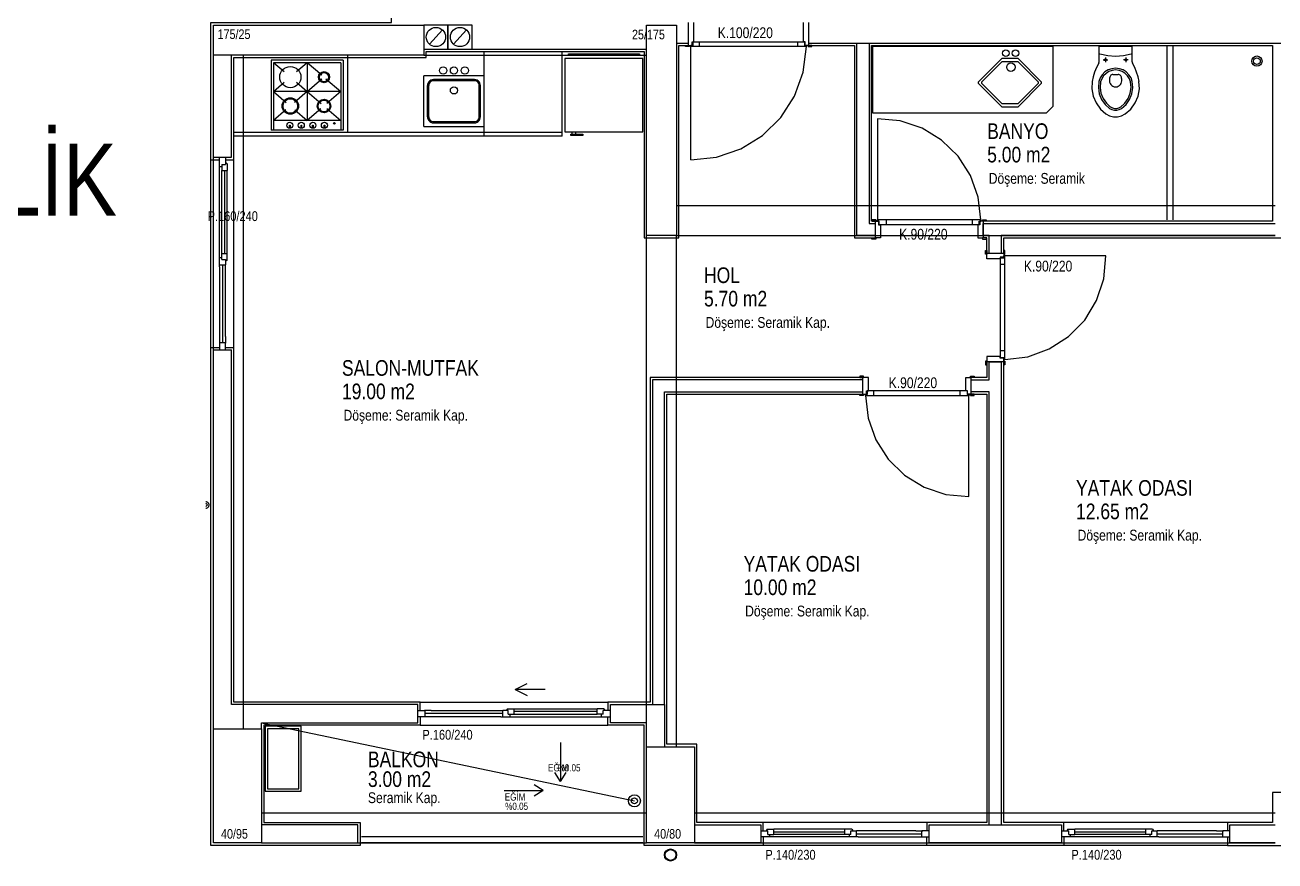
# Model space of a CAD drawing. Header units: centimetres. Extents: x 0 to 13208, y -30 to 2970.
# Drawn here: x 1160 to 1680, y 1153 to 1500 of the extents above; entities that cross this region are included whole.
import ezdxf
from ezdxf.enums import TextEntityAlignment as Align

# ---------------------------------------------------------------- set-up
doc = ezdxf.new("R2010")
doc.units = ezdxf.units.CM
doc.layers.add('SCOTT-ANTET', color=4, linetype='CONTINUOUS')
doc.layers.add('SCOTT-MIMARI', color=8, linetype='CONTINUOUS')
doc.styles.get("Standard").update_dxf_attribs({"font": 'arial.ttf', "width": 0.8})

msp = doc.modelspace()

# ---------------------------------------------------------------- linework, layer by layer
at = {"layer": 'SCOTT-MIMARI'}
for p, q in [((1435.8, 1491.72), (1435.8, 1501.22)), ((1438.05, 1493.22), (1438.05, 1501.22)), ((1483.55, 1493.22), (1483.55, 1501.22)), ((1485.8, 1491.72), (1485.8, 1501.22)), ((1434.55, 1491.72), (1436.08, 1491.72)), ((1434.55, 1491.24), (1434.55, 1491.72)), ((1436.08, 1491.24), (1434.55, 1491.24)), ((1435.8, 1491.72), (1437.3, 1491.72)), ((1436.08, 1491.72), (1436.08, 1491.24)), ((1436.8, 1491.72), (1436.8, 1491.22)), ((1437.56, 1491.7), (1436.8, 1491.7)), ((1484.79, 1491.22), (1436.8, 1491.22)), ((1436.8, 1444.23), (1436.8, 1491.22)), ((1437.3, 1493.22), (1438.05, 1493.22)), ((1437.3, 1491.72), (1437.3, 1493.22)), ((1437.56, 1493.16), (1484.04, 1493.16)), ((1437.56, 1493.16), (1437.56, 1491.7)), ((1440.37, 1491.22), (1440.37, 1493.16)), ((1481.22, 1491.22), (1481.22, 1493.16)), ((1484.3, 1493.22), (1483.55, 1493.22)), ((1484.04, 1493.16), (1484.04, 1491.7)), ((1484.04, 1491.7), (1484.79, 1491.7)), ((1484.3, 1491.72), (1484.3, 1493.22)), ((1485.8, 1491.72), (1484.3, 1491.72)), ((1484.79, 1491.72), (1484.79, 1491.22)), ((1487.05, 1491.72), (1485.51, 1491.72)), ((1485.51, 1491.72), (1485.51, 1491.24)), ((1485.51, 1491.24), (1487.05, 1491.24)), ((1487.05, 1491.24), (1487.05, 1491.72)), ((1620.17, 1491.22), (1606.43, 1491.22)), ((1606.43, 1484.93), (1606.43, 1491.22)), ((1620.17, 1484.93), (1620.17, 1491.22)), ((1384.35, 1486.3), (1384.35, 1455.8)), ((1416.85, 1486.3), (1384.35, 1486.3)), ((1385.85, 1488.3), (1415.35, 1488.3)), ((1385.85, 1487.8), (1385.85, 1488.3)), ((1415.35, 1487.8), (1385.85, 1487.8)), ((1415.35, 1488.3), (1415.35, 1487.8)), ((1416.85, 1455.8), (1416.85, 1486.3)), ((1609.03, 1486.66), (1609.03, 1484.81)), ((1617.56, 1486.66), (1617.56, 1484.81)), ((1292.28, 1485.55), (1262.28, 1485.55)), ((1267.77, 1480.71), (1263.28, 1484.55)), ((1291.28, 1484.55), (1263.28, 1484.55)), ((1263.28, 1484.55), (1263.28, 1460.55)), ((1277.28, 1484.55), (1272.8, 1480.71)), ((1283.38, 1479.33), (1277.28, 1484.55)), ((1277.28, 1484.55), (1277.28, 1460.55)), ((1291.28, 1484.55), (1291.28, 1456.55)), ((1292.28, 1485.55), (1292.28, 1456.55)), ((1608.11, 1485.72), (1610.07, 1485.72)), ((1618.48, 1485.72), (1616.52, 1485.72)), ((1263.28, 1472.55), (1267.77, 1476.4)), ((1272.8, 1476.4), (1277.28, 1472.55)), ((1277.28, 1472.55), (1283.4, 1477.8)), ((1285.08, 1477.87), (1291.28, 1472.55)), ((1325.8, 1458.05), (1325.8, 1479.05)), ((1350.8, 1479.05), (1325.8, 1479.05)), ((1346.8, 1477.55), (1329.8, 1477.55)), ((1346.8, 1477.05), (1329.8, 1477.05)), ((1350.8, 1458.05), (1350.8, 1479.05)), ((1612.21, 1479.67), (1614.38, 1479.67)), ((1263.28, 1472.55), (1268.6, 1468)), ((1291.28, 1472.55), (1263.28, 1472.55)), ((1277.28, 1472.55), (1272.06, 1468.07)), ((1277.28, 1472.55), (1283.14, 1467.54)), ((1291.28, 1472.55), (1285.44, 1467.54)), ((1327.3, 1462.05), (1327.3, 1475.05)), ((1327.8, 1462.05), (1327.8, 1475.05)), ((1348.8, 1462.05), (1348.8, 1475.05)), ((1349.3, 1462.05), (1349.3, 1475.05)), ((1282.97, 1465.43), (1277.28, 1460.55)), ((1285.52, 1465.49), (1291.28, 1460.55)), ((1268.4, 1464.93), (1263.28, 1460.55)), ((1263.28, 1460.55), (1263.28, 1456.55)), ((1291.28, 1460.55), (1263.28, 1460.55)), ((1272.14, 1464.96), (1277.28, 1460.55)), ((1329.8, 1460.05), (1346.8, 1460.05)), ((1514.3, 1461.22), (1514.3, 1419.22)), ((1292.28, 1456.55), (1262.28, 1456.55)), ((1269.93, 1458.54), (1270.2, 1458.54)), ((1269.93, 1457.31), (1269.93, 1458.54)), ((1270.2, 1458.54), (1270.2, 1457.31)), ((1274.72, 1458.54), (1274.99, 1458.54)), ((1274.72, 1457.31), (1274.72, 1458.54)), ((1274.99, 1458.54), (1274.99, 1457.31)), ((1279.51, 1458.54), (1279.78, 1458.54)), ((1279.51, 1457.31), (1279.51, 1458.54)), ((1279.78, 1458.54), (1279.78, 1457.31)), ((1284.3, 1458.54), (1284.57, 1458.54)), ((1284.3, 1457.31), (1284.3, 1458.54)), ((1284.57, 1458.54), (1284.57, 1457.31)), ((1325.8, 1458.05), (1350.8, 1458.05)), ((1329.8, 1459.55), (1346.8, 1459.55)), ((1386.85, 1454.3), (1386.85, 1454.8)), ((1386.85, 1454.8), (1391.85, 1454.8)), ((1387.35, 1455.8), (1387.35, 1454.8)), ((1388.85, 1455.8), (1388.85, 1454.8)), ((1391.85, 1454.8), (1391.85, 1454.3)), ((1383.3, 1454.05), (1246.8, 1454.05)), ((1391.85, 1454.3), (1386.85, 1454.3)), ((1240.8, 1441.47), (1240.8, 1445.22)), ((1243.3, 1445.22), (1243.3, 1442.22)), ((1240.8, 1441.47), (1241.8, 1441.47)), ((1241.8, 1442.22), (1241.8, 1439.72)), ((1241.8, 1442.22), (1243.3, 1442.22)), ((1241.8, 1405.22), (1241.8, 1439.72)), ((1241.8, 1439.72), (1244.05, 1439.72)), ((1242.92, 1439.72), (1242.92, 1405.22)), ((1244.05, 1442.54), (1244.05, 1439.72)), ((1244.05, 1405.22), (1244.05, 1439.72)), ((1513.58, 1419.21), (1512.05, 1419.21)), ((1512.05, 1419.21), (1512.05, 1418.72)), ((1512.05, 1418.72), (1513.58, 1418.72)), ((1513.3, 1418.72), (1513.3, 1411.72)), ((1513.3, 1418.72), (1514.8, 1418.72)), ((1513.58, 1418.72), (1513.58, 1419.21)), ((1557.29, 1419.22), (1514.3, 1419.22)), ((1514.3, 1418.72), (1514.3, 1419.22)), ((1515.06, 1418.75), (1514.3, 1418.75)), ((1514.8, 1418.72), (1514.8, 1417.22)), ((1515.06, 1417.29), (1515.06, 1418.75)), ((1517.87, 1419.22), (1517.87, 1417.29)), ((1553.72, 1419.22), (1553.72, 1417.29)), ((1556.54, 1417.29), (1556.54, 1418.75)), ((1556.54, 1418.75), (1557.29, 1418.75)), ((1558.3, 1418.72), (1556.8, 1418.72)), ((1556.8, 1418.72), (1556.8, 1417.22)), ((1557.29, 1418.72), (1557.29, 1419.22)), ((1558.01, 1419.21), (1559.55, 1419.21)), ((1558.01, 1418.72), (1558.01, 1419.21)), ((1559.55, 1418.72), (1558.01, 1418.72)), ((1558.3, 1418.72), (1558.3, 1411.72)), ((1559.55, 1419.21), (1559.55, 1418.72)), ((1514.8, 1417.22), (1515.55, 1417.22)), ((1515.06, 1417.29), (1556.54, 1417.29)), ((1515.55, 1417.22), (1515.55, 1411.72)), ((1556.05, 1417.22), (1556.05, 1411.72)), ((1556.8, 1417.22), (1556.05, 1417.22)), ((1512.02, 1411.15), (1512.02, 1411.72)), ((1512.02, 1411.72), (1513.58, 1411.72)), ((1513.58, 1411.15), (1512.02, 1411.15)), ((1515.55, 1411.72), (1513.3, 1411.72)), ((1513.58, 1411.72), (1513.58, 1411.15)), ((1556.05, 1411.72), (1558.3, 1411.72)), ((1558.01, 1411.72), (1558.01, 1411.15)), ((1559.57, 1411.72), (1558.01, 1411.72)), ((1558.01, 1411.15), (1559.57, 1411.15)), ((1559.57, 1411.15), (1559.57, 1411.72)), ((1240.8, 1399.72), (1240.8, 1403.47)), ((1241.8, 1403.47), (1240.8, 1403.47)), ((1241.8, 1402.72), (1241.8, 1405.22)), ((1241.8, 1405.22), (1244.05, 1405.22)), ((1244.05, 1402.41), (1244.05, 1405.22)), ((1559.22, 1406.5), (1559.8, 1406.5)), ((1559.22, 1404.94), (1559.22, 1406.5)), ((1559.8, 1404.94), (1559.22, 1404.94)), ((1559.8, 1406.5), (1559.8, 1404.94)), ((1559.8, 1402.97), (1559.8, 1405.22)), ((1566.8, 1405.22), (1559.8, 1405.22)), ((1565.3, 1402.97), (1559.8, 1402.97)), ((1565.3, 1403.72), (1565.3, 1402.97)), ((1566.8, 1403.72), (1565.3, 1403.72)), ((1565.37, 1403.47), (1565.37, 1361.98)), ((1565.37, 1403.47), (1566.82, 1403.47)), ((1566.8, 1406.47), (1566.8, 1404.94)), ((1567.29, 1406.47), (1566.8, 1406.47)), ((1566.8, 1405.22), (1566.8, 1403.72)), ((1566.8, 1404.94), (1567.29, 1404.94)), ((1566.8, 1404.22), (1567.3, 1404.22)), ((1566.82, 1403.47), (1566.82, 1404.22)), ((1567.29, 1404.94), (1567.29, 1406.47)), ((1567.3, 1361.23), (1567.3, 1404.22)), ((1609.29, 1404.22), (1567.3, 1404.22)), ((1240.8, 1400.47), (1243.3, 1400.47)), ((1240.8, 1399.72), (1240.8, 1365.22)), ((1241.8, 1402.72), (1243.3, 1402.72)), ((1242.05, 1400.47), (1242.05, 1368.22)), ((1243.3, 1402.72), (1243.3, 1400.47)), ((1243.3, 1370.72), (1243.3, 1400.47)), ((1567.3, 1400.65), (1565.37, 1400.65)), ((1240.8, 1368.22), (1243.3, 1368.22)), ((1243.3, 1370.72), (1243.3, 1367.91)), ((1243.3, 1365.22), (1243.3, 1368.22)), ((1559.8, 1362.47), (1559.8, 1360.22)), ((1565.3, 1362.47), (1559.8, 1362.47)), ((1565.3, 1361.72), (1565.3, 1362.47)), ((1566.8, 1361.72), (1565.3, 1361.72)), ((1567.3, 1364.8), (1565.37, 1364.8)), ((1565.37, 1361.98), (1566.82, 1361.98)), ((1566.8, 1360.22), (1566.8, 1361.72)), ((1566.8, 1361.23), (1567.3, 1361.23)), ((1566.82, 1361.98), (1566.82, 1361.23)), ((1559.8, 1360.51), (1559.22, 1360.51)), ((1559.22, 1360.51), (1559.22, 1358.95)), ((1559.22, 1358.95), (1559.8, 1358.95)), ((1559.8, 1358.95), (1559.8, 1360.51)), ((1566.8, 1360.22), (1559.8, 1360.22)), ((1566.8, 1358.98), (1566.8, 1360.51)), ((1566.8, 1360.51), (1567.29, 1360.51)), ((1567.29, 1358.98), (1566.8, 1358.98)), ((1567.29, 1360.51), (1567.29, 1358.98)), ((1507.02, 1354.3), (1507.02, 1353.72)), ((1508.58, 1354.3), (1507.02, 1354.3)), ((1507.02, 1353.72), (1508.58, 1353.72)), ((1510.55, 1353.72), (1508.3, 1353.72)), ((1508.3, 1346.72), (1508.3, 1353.72)), ((1508.58, 1353.72), (1508.58, 1354.3)), ((1510.55, 1348.22), (1510.55, 1353.72)), ((1551.05, 1353.72), (1553.3, 1353.72)), ((1551.05, 1348.22), (1551.05, 1353.72)), ((1553.01, 1353.72), (1553.01, 1354.3)), ((1553.01, 1354.3), (1554.57, 1354.3)), ((1554.57, 1353.72), (1553.01, 1353.72)), ((1553.3, 1346.72), (1553.3, 1353.72)), ((1554.57, 1354.3), (1554.57, 1353.72)), ((1507.05, 1346.72), (1508.58, 1346.72)), ((1507.05, 1346.24), (1507.05, 1346.72)), ((1508.58, 1346.24), (1507.05, 1346.24)), ((1508.3, 1346.72), (1509.8, 1346.72)), ((1508.58, 1346.72), (1508.58, 1346.24)), ((1509.3, 1346.72), (1509.3, 1346.22)), ((1510.06, 1346.7), (1509.3, 1346.7)), ((1509.3, 1346.22), (1552.29, 1346.22)), ((1509.8, 1346.72), (1509.8, 1348.22)), ((1509.8, 1348.22), (1510.55, 1348.22)), ((1551.54, 1348.16), (1510.06, 1348.16)), ((1510.06, 1348.16), (1510.06, 1346.7)), ((1512.87, 1346.22), (1512.87, 1348.16)), ((1548.72, 1346.22), (1548.72, 1348.16)), ((1551.8, 1348.22), (1551.05, 1348.22)), ((1551.54, 1348.16), (1551.54, 1346.7)), ((1551.54, 1346.7), (1552.29, 1346.7)), ((1551.8, 1346.72), (1551.8, 1348.22)), ((1553.3, 1346.72), (1551.8, 1346.72)), ((1552.29, 1346.72), (1552.29, 1346.22)), ((1552.29, 1304.23), (1552.29, 1346.22)), ((1554.55, 1346.72), (1553.01, 1346.72)), ((1553.01, 1346.72), (1553.01, 1346.24)), ((1553.01, 1346.24), (1554.55, 1346.24)), ((1554.55, 1346.24), (1554.55, 1346.72)), ((1360.48, 1215.97), (1363.3, 1215.97)), ((1363.3, 1215.97), (1397.8, 1215.97)), ((1363.3, 1213.72), (1363.3, 1215.97)), ((1400.61, 1215.97), (1397.8, 1215.97)), ((1397.8, 1213.72), (1397.8, 1215.97)), ((1323.3, 1215.22), (1326.3, 1215.22)), ((1357.8, 1212.72), (1323.3, 1212.72)), ((1328.8, 1215.22), (1325.98, 1215.22)), ((1326.3, 1212.72), (1326.3, 1215.22)), ((1358.55, 1213.97), (1326.3, 1213.97)), ((1328.8, 1215.22), (1358.55, 1215.22)), ((1357.8, 1212.72), (1361.55, 1212.72)), ((1360.8, 1215.22), (1358.55, 1215.22)), ((1358.55, 1212.72), (1358.55, 1215.22)), ((1360.8, 1213.72), (1360.8, 1215.22)), ((1360.8, 1213.72), (1363.3, 1213.72)), ((1361.55, 1213.72), (1361.55, 1212.72)), ((1397.8, 1214.85), (1363.3, 1214.85)), ((1363.3, 1213.72), (1397.8, 1213.72)), ((1400.3, 1213.72), (1397.8, 1213.72)), ((1399.55, 1212.72), (1399.55, 1213.72)), ((1399.55, 1212.72), (1403.3, 1212.72)), ((1403.3, 1215.22), (1400.3, 1215.22)), ((1400.3, 1213.72), (1400.3, 1215.22)), ((1465.8, 1165.22), (1468.8, 1165.22)), ((1468.48, 1165.97), (1471.3, 1165.97)), ((1468.8, 1163.72), (1468.8, 1165.22)), ((1500.8, 1165.97), (1471.3, 1165.97)), ((1471.3, 1163.72), (1471.3, 1165.97)), ((1471.3, 1164.85), (1500.8, 1164.85)), ((1503.61, 1165.97), (1500.8, 1165.97)), ((1500.8, 1163.72), (1500.8, 1165.97)), ((1503.3, 1165.22), (1505.55, 1165.22)), ((1503.3, 1163.72), (1503.3, 1165.22)), ((1530.3, 1165.22), (1505.55, 1165.22)), ((1505.55, 1162.72), (1505.55, 1165.22)), ((1505.55, 1163.97), (1532.8, 1163.97)), ((1530.3, 1165.22), (1533.11, 1165.22)), ((1532.8, 1162.72), (1532.8, 1165.22)), ((1535.8, 1165.22), (1532.8, 1165.22)), ((1590.8, 1165.22), (1593.8, 1165.22)), ((1593.48, 1165.97), (1596.3, 1165.97)), ((1593.8, 1163.72), (1593.8, 1165.22)), ((1625.8, 1165.97), (1596.3, 1165.97)), ((1596.3, 1163.72), (1596.3, 1165.97)), ((1596.3, 1164.85), (1625.8, 1164.85)), ((1628.61, 1165.97), (1625.8, 1165.97)), ((1625.8, 1163.72), (1625.8, 1165.97)), ((1628.3, 1165.22), (1630.55, 1165.22)), ((1628.3, 1163.72), (1628.3, 1165.22)), ((1655.3, 1165.22), (1630.55, 1165.22)), ((1630.55, 1162.72), (1630.55, 1165.22)), ((1630.55, 1163.97), (1657.8, 1163.97)), ((1655.3, 1165.22), (1658.11, 1165.22)), ((1657.8, 1162.72), (1657.8, 1165.22)), ((1660.8, 1165.22), (1657.8, 1165.22)), ((1469.55, 1162.72), (1465.8, 1162.72)), ((1468.8, 1163.72), (1471.3, 1163.72)), ((1469.55, 1162.72), (1469.55, 1163.72)), ((1500.8, 1163.72), (1471.3, 1163.72)), ((1503.3, 1163.72), (1500.8, 1163.72)), ((1502.55, 1163.72), (1502.55, 1162.72)), ((1506.3, 1162.72), (1502.55, 1162.72)), ((1506.3, 1162.72), (1535.8, 1162.72)), ((1594.55, 1162.72), (1590.8, 1162.72)), ((1593.8, 1163.72), (1596.3, 1163.72)), ((1594.55, 1162.72), (1594.55, 1163.72)), ((1625.8, 1163.72), (1596.3, 1163.72)), ((1628.3, 1163.72), (1625.8, 1163.72)), ((1627.55, 1163.72), (1627.55, 1162.72)), ((1631.3, 1162.72), (1627.55, 1162.72)), ((1631.3, 1162.72), (1660.8, 1162.72))]:
    msp.add_line(p, q, dxfattribs=at)
for points in [[(1237.3, 1444.22), (1237.3, 1501.22), (1312.3, 1501.22), (1312.3, 1507.72)], [(1238.3, 1500.22), (1325.8, 1500.22), (1325.8, 1487.72), (1238.3, 1487.72), (1238.3, 1500.22)], [(1325.8, 1500.22), (1325.8, 1490.22), (1335.8, 1490.22), (1335.8, 1500.22), (1325.8, 1500.22)], [(1328.08, 1492.29), (1333.51, 1498.16)], [(1335.8, 1500.22), (1335.8, 1490.22), (1345.8, 1490.22), (1345.8, 1500.22), (1335.8, 1500.22)], [(1338.08, 1492.29), (1343.51, 1498.16)], [(1418.3, 1500.22), (1430.8, 1500.22), (1430.8, 1412.72), (1418.3, 1412.72), (1418.3, 1500.22)], [(1435.8, 1492.72), (1435.8, 1500.22)], [(1485.8, 1492.72), (1485.8, 1500.22)], [(1246.8, 1444.22), (1246.8, 1486.72), (1326.8, 1486.72), (1326.8, 1489.22), (1417.3, 1489.22), (1417.3, 1411.72), (1431.8, 1411.72), (1431.8, 1491.72), (1435.8, 1491.72)], [(1430.8, 1492.72), (1435.8, 1492.72)], [(1436.33, 1491.43), (1436.64, 1491.43), (1436.33, 1491.43)], [(1436.8, 1444.23), (1447.39, 1445.3), (1457.47, 1448.7), (1466.54, 1454.26), (1474.14, 1461.71), (1479.89, 1470.66), (1483.5, 1480.66), (1484.79, 1491.22)], [(1485.8, 1492.72), (1913.3, 1492.72)], [(1485.8, 1491.72), (1504.8, 1491.72), (1504.8, 1411.72), (1513.3, 1411.72)], [(1510.8, 1492.72), (1510.8, 1417.72), (1513.3, 1417.72), (1513.3, 1412.72), (1505.8, 1412.72), (1505.8, 1492.72)], [(1513.3, 1418.72), (1511.8, 1418.72), (1511.8, 1491.72), (1678.55, 1491.72), (1678.55, 1418.72), (1558.3, 1418.72)], [(1512.3, 1463.72), (1584.51, 1463.72), (1587.3, 1466.52), (1587.3, 1491.22), (1512.3, 1491.22), (1512.3, 1463.72), (1512.3, 1463.72)], [(1634.55, 1491.22), (1634.55, 1419.22)], [(1637.05, 1491.22), (1637.05, 1419.22)], [(1238.3, 1207.72), (1238.3, 1487.72)], [(1238.3, 1445.22), (1238.3, 1487.72)], [(1245.8, 1445.22), (1245.8, 1487.72)], [(1250.8, 1207.72), (1250.8, 1487.72)], [(1293.99, 1487.72), (1293.99, 1455.55)], [(1325.8, 1490.22), (1418.3, 1490.22)], [(1325.8, 1487.72), (1418.3, 1487.72)], [(1350.8, 1454.05), (1350.8, 1489.22)], [(1383.3, 1454.05), (1383.3, 1489.22)], [(1582.53, 1476.04), (1582.53, 1476.49), (1572.73, 1486.29), (1566.03, 1486.29), (1556.23, 1476.49), (1556.23, 1476.04), (1566.03, 1466.24), (1572.73, 1466.24), (1582.53, 1476.04)], [(1606.81, 1488.3), (1610.02, 1487.57), (1613.3, 1487.32), (1616.58, 1487.57), (1619.79, 1488.3)], [(1262.28, 1485.55), (1262.28, 1456.55)], [(1581.19, 1476.04), (1581.19, 1476.49), (1572.73, 1484.95), (1566.03, 1484.95), (1557.57, 1476.49), (1557.57, 1476.04), (1566.03, 1467.58), (1572.73, 1467.58), (1581.19, 1476.04)], [(1606.28, 1484.38), (1605.34, 1482.56), (1604.57, 1480.67), (1603.98, 1478.71), (1603.57, 1476.7)], [(1606.28, 1484.38), (1606.34, 1484.51), (1606.39, 1484.65), (1606.42, 1484.79), (1606.43, 1484.93)], [(1613.3, 1482.26), (1611.72, 1482.07), (1610.21, 1481.54), (1608.86, 1480.69), (1607.73, 1479.56), (1606.89, 1478.2), (1606.36, 1476.7)], [(1613.3, 1481.54), (1611.88, 1481.38), (1610.52, 1480.9), (1609.31, 1480.13), (1608.29, 1479.11), (1607.53, 1477.89), (1607.06, 1476.54)], [(1620.23, 1476.7), (1619.71, 1478.2), (1618.86, 1479.56), (1617.73, 1480.69), (1616.38, 1481.54), (1614.88, 1482.07), (1613.29, 1482.26)], [(1619.54, 1476.54), (1619.06, 1477.89), (1618.3, 1479.11), (1617.29, 1480.13), (1616.07, 1480.9), (1614.72, 1481.38), (1613.29, 1481.54)], [(1620.17, 1484.93), (1620.18, 1484.79), (1620.21, 1484.65), (1620.25, 1484.51), (1620.32, 1484.38)], [(1623.03, 1476.7), (1622.62, 1478.71), (1622.03, 1480.67), (1621.26, 1482.56), (1620.32, 1484.38)], [(1329.8, 1477.55), (1329.24, 1477.49), (1328.71, 1477.31), (1328.24, 1477.01), (1327.84, 1476.61), (1327.55, 1476.14), (1327.36, 1475.61), (1327.3, 1475.05)], [(1329.8, 1477.05), (1329.35, 1477), (1328.93, 1476.86), (1328.55, 1476.62), (1328.23, 1476.3), (1328, 1475.92), (1327.85, 1475.5), (1327.8, 1475.05)], [(1349.3, 1475.05), (1349.23, 1475.61), (1349.05, 1476.14), (1348.75, 1476.61), (1348.36, 1477.01), (1347.88, 1477.31), (1347.35, 1477.49), (1346.8, 1477.55)], [(1348.8, 1475.05), (1348.75, 1475.5), (1348.6, 1475.92), (1348.36, 1476.3), (1348.04, 1476.62), (1347.67, 1476.86), (1347.24, 1477), (1346.8, 1477.05)], [(1603.59, 1476.8), (1603.42, 1473.71), (1603.95, 1470.66), (1605.15, 1467.81), (1606.96, 1465.3), (1609.28, 1463.26)], [(1606.37, 1476.71), (1606.15, 1474.18), (1606.53, 1471.67), (1607.46, 1469.31), (1608.92, 1467.23), (1610.81, 1465.54)], [(1607.07, 1476.57), (1606.87, 1474.21), (1607.22, 1471.86), (1608.09, 1469.65), (1609.45, 1467.71), (1611.22, 1466.13)], [(1610.87, 1478.59), (1610.79, 1478.16), (1610.74, 1477.72), (1610.73, 1477.29), (1610.74, 1476.85)], [(1610.73, 1477.06), (1610.79, 1476.49), (1610.98, 1475.96), (1611.28, 1475.47), (1611.68, 1475.07), (1612.17, 1474.76), (1612.71, 1474.57), (1613.27, 1474.5)], [(1612.21, 1479.67), (1611.91, 1479.64), (1611.61, 1479.54), (1611.35, 1479.37), (1611.13, 1479.15), (1610.97, 1478.88), (1610.87, 1478.59)], [(1613.32, 1474.5), (1613.89, 1474.57), (1614.43, 1474.76), (1614.91, 1475.07), (1615.31, 1475.47), (1615.62, 1475.96), (1615.8, 1476.49), (1615.87, 1477.06)], [(1615.72, 1478.59), (1615.62, 1478.88), (1615.46, 1479.15), (1615.24, 1479.37), (1614.98, 1479.54), (1614.69, 1479.64), (1614.38, 1479.67)], [(1615.37, 1466.13), (1617.14, 1467.71), (1618.5, 1469.65), (1619.38, 1471.86), (1619.73, 1474.21), (1619.53, 1476.57)], [(1615.86, 1476.85), (1615.87, 1477.29), (1615.85, 1477.72), (1615.8, 1478.16), (1615.72, 1478.59)], [(1615.79, 1465.54), (1617.68, 1467.23), (1619.13, 1469.31), (1620.07, 1471.67), (1620.44, 1474.18), (1620.23, 1476.71)], [(1617.32, 1463.26), (1619.64, 1465.3), (1621.44, 1467.81), (1622.64, 1470.66), (1623.17, 1473.71), (1623.01, 1476.8)], [(1610.81, 1465.54), (1611.75, 1465.09), (1612.77, 1464.85), (1613.82, 1464.85), (1614.84, 1465.09), (1615.79, 1465.54)], [(1611.19, 1466.15), (1611.99, 1465.76), (1612.85, 1465.56), (1613.74, 1465.56), (1614.61, 1465.76), (1615.41, 1466.15)], [(1327.3, 1462.05), (1327.36, 1461.5), (1327.55, 1460.97), (1327.84, 1460.49), (1328.24, 1460.1), (1328.71, 1459.8), (1329.24, 1459.62), (1329.8, 1459.55)], [(1327.8, 1462.05), (1327.85, 1461.61), (1328, 1461.19), (1328.23, 1460.81), (1328.55, 1460.49), (1328.93, 1460.25), (1329.35, 1460.1), (1329.8, 1460.05)], [(1346.8, 1460.05), (1347.24, 1460.1), (1347.67, 1460.25), (1348.04, 1460.49), (1348.36, 1460.81), (1348.6, 1461.19), (1348.75, 1461.61), (1348.8, 1462.05)], [(1346.8, 1459.55), (1347.35, 1459.62), (1347.88, 1459.8), (1348.36, 1460.1), (1348.75, 1460.49), (1349.05, 1460.97), (1349.23, 1461.5), (1349.3, 1462.05)], [(1557.29, 1419.22), (1556.18, 1428.7), (1552.97, 1437.68), (1547.82, 1445.7), (1541, 1452.37), (1532.85, 1457.33), (1523.8, 1460.33), (1514.3, 1461.22)], [(1609.28, 1463.26), (1610.8, 1462.51), (1612.45, 1462.12), (1614.14, 1462.12), (1615.8, 1462.51), (1617.32, 1463.26)], [(1383.3, 1455.55), (1246.8, 1455.55)], [(1384.35, 1455.8), (1416.85, 1455.8)], [(1238.3, 1445.22), (1245.8, 1445.22)], [(1237.3, 1366.22), (1237.3, 1444.22)], [(1237.3, 1444.22), (1240.8, 1444.22)], [(1240.8, 1403.47), (1240.8, 1441.47)], [(1243.3, 1444.22), (1246.8, 1444.22)], [(1244.05, 1442.54), (1243.3, 1442.98)], [(1246.8, 1366.22), (1246.8, 1444.22)], [(1430.8, 1425.22), (1679.55, 1425.22)], [(1513.83, 1419.02), (1514.14, 1419.02), (1513.83, 1419.02)], [(1679.55, 1412.72), (1565.8, 1412.72), (1565.8, 1405.22), (1560.8, 1405.22), (1560.8, 1412.72), (1558.3, 1412.72), (1558.3, 1417.72), (1679.55, 1417.72)], [(1418.3, 1200.22), (1418.3, 1412.72)], [(1430.8, 1200.22), (1430.8, 1412.72)], [(1430.8, 1412.72), (1679.55, 1412.72)], [(1559.8, 1405.22), (1559.8, 1411.72), (1558.3, 1411.72)], [(1566.8, 1405.22), (1566.8, 1411.72), (1694.8, 1411.72), (1694.8, 1181.22), (1678.55, 1181.22), (1678.55, 1168.72), (1659.8, 1168.72), (1659.8, 1165.22)], [(1567.09, 1404.69), (1567.09, 1404.38), (1567.09, 1404.69)], [(1567.3, 1361.23), (1576.77, 1362.34), (1585.75, 1365.55), (1593.78, 1370.7), (1600.44, 1377.53), (1605.4, 1385.67), (1608.4, 1394.73), (1609.29, 1404.22)], [(1244.05, 1402.41), (1243.3, 1401.97)], [(1324.3, 1212.72), (1324.3, 1209.22), (1259.3, 1209.22), (1259.3, 1168.72), (1299.3, 1168.72), (1299.3, 1159.22), (1237.3, 1159.22), (1237.3, 1366.22)], [(1237.3, 1366.22), (1240.8, 1366.22)], [(1238.3, 1207.72), (1238.3, 1365.22)], [(1238.3, 1365.22), (1245.8, 1365.22)], [(1243.3, 1366.22), (1246.8, 1366.22)], [(1258.3, 1207.72), (1258.3, 1210.22), (1323.3, 1210.22), (1323.3, 1217.72), (1245.8, 1217.72), (1245.8, 1365.22)], [(1324.3, 1215.22), (1324.3, 1218.72), (1246.8, 1218.72), (1246.8, 1366.22)], [(1560.8, 1167.72), (1560.8, 1347.72), (1553.3, 1347.72), (1553.3, 1352.72), (1560.8, 1352.72), (1560.8, 1360.22), (1565.8, 1360.22), (1565.8, 1167.72)], [(1559.8, 1360.22), (1559.8, 1353.72), (1553.3, 1353.72)], [(1591.8, 1165.22), (1591.8, 1168.72), (1566.8, 1168.72), (1566.8, 1360.22)], [(1508.3, 1353.72), (1419.8, 1353.72), (1419.8, 1218.72), (1402.3, 1218.72), (1402.3, 1215.22)], [(1425.8, 1217.72), (1425.8, 1347.72), (1508.3, 1347.72), (1508.3, 1352.72), (1420.8, 1352.72), (1420.8, 1217.72)], [(1466.8, 1165.22), (1466.8, 1168.72), (1439.3, 1168.72), (1439.3, 1201.22), (1426.8, 1201.22), (1426.8, 1346.72), (1508.3, 1346.72)], [(1509.3, 1346.22), (1510.41, 1336.75), (1513.63, 1327.77), (1518.78, 1319.74), (1525.6, 1313.08), (1533.75, 1308.12), (1542.8, 1305.12), (1552.29, 1304.23)], [(1553.3, 1346.72), (1559.8, 1346.72), (1559.8, 1168.72), (1534.8, 1168.72), (1534.8, 1165.22)], [(1552.76, 1346.43), (1552.46, 1346.43), (1552.76, 1346.43)], [(1235.2, 1299.4), (1235.47, 1299.43), (1235.73, 1299.52), (1235.97, 1299.66), (1236.18, 1299.84), (1236.34, 1300.06), (1236.45, 1300.31), (1236.51, 1300.58), (1236.51, 1300.85), (1236.45, 1301.12), (1236.34, 1301.37), (1236.18, 1301.6), (1235.97, 1301.78), (1235.73, 1301.92), (1235.47, 1302), (1235.2, 1302.03)], [(1235.2, 1300.06), (1235.86, 1300.72), (1235.2, 1301.37)], [(1363.72, 1224.07), (1368.72, 1226.57)], [(1376.22, 1224.07), (1363.72, 1224.07)], [(1363.72, 1224.07), (1368.72, 1221.57)], [(1324.3, 1218.72), (1402.3, 1218.72)], [(1360.48, 1215.97), (1360.05, 1215.22)], [(1400.61, 1215.97), (1401.05, 1215.22)], [(1418.3, 1200.22), (1418.3, 1210.22), (1403.3, 1210.22), (1403.3, 1217.72), (1425.8, 1217.72), (1425.8, 1200.22)], [(1361.55, 1212.72), (1399.55, 1212.72)], [(1466.8, 1162.72), (1466.8, 1159.22), (1417.3, 1159.22), (1417.3, 1209.22), (1402.3, 1209.22), (1402.3, 1212.72)], [(1238.3, 1207.72), (1258.3, 1207.72), (1258.3, 1160.22), (1238.3, 1160.22), (1238.3, 1207.72)], [(1258.3, 1210.22), (1413.3, 1177.72)], [(1259.8, 1181.72), (1274.8, 1181.72), (1274.8, 1208.72), (1259.8, 1208.72), (1259.8, 1181.72)], [(1260.8, 1182.72), (1273.8, 1182.72), (1273.8, 1207.72), (1260.8, 1207.72), (1260.8, 1182.72)], [(1324.3, 1209.22), (1402.3, 1209.22)], [(1382.58, 1202), (1382.58, 1185.84)], [(1418.3, 1200.22), (1438.3, 1200.22), (1438.3, 1160.22), (1418.3, 1160.22), (1418.3, 1200.22)], [(1382.58, 1185.84), (1380.25, 1189.54)], [(1382.58, 1185.84), (1384.92, 1189.54)], [(1359.16, 1182.03), (1375.32, 1182.03)], [(1375.32, 1182.03), (1371.62, 1184.37)], [(1375.32, 1182.03), (1371.62, 1179.7)], [(1258.3, 1172.72), (1418.3, 1172.72)], [(1438.3, 1172.72), (1679.55, 1172.72)], [(1258.3, 1160.22), (1298.3, 1160.22), (1298.3, 1167.72), (1258.3, 1167.72)], [(1438.3, 1167.72), (1465.8, 1167.72), (1465.8, 1160.22), (1438.3, 1160.22)], [(1465.8, 1167.72), (1465.8, 1160.22)], [(1534.8, 1168.72), (1466.8, 1168.72)], [(1468.48, 1165.97), (1468.05, 1165.22)], [(1503.61, 1165.97), (1504.05, 1165.22)], [(1590.8, 1167.72), (1590.8, 1160.22), (1535.8, 1160.22), (1535.8, 1167.72), (1590.8, 1167.72)], [(1659.8, 1168.72), (1591.8, 1168.72)], [(1593.48, 1165.97), (1593.05, 1165.22)], [(1628.61, 1165.97), (1629.05, 1165.22)], [(1679.55, 1160.22), (1660.8, 1160.22), (1660.8, 1167.72), (1679.55, 1167.72)], [(1258.3, 1160.22), (1418.3, 1160.22)], [(1416.8, 1162.72), (1299.8, 1162.72)], [(1416.8, 1160.22), (1299.8, 1160.22)], [(1438.3, 1160.22), (1679.55, 1160.22)], [(1534.8, 1159.22), (1466.8, 1159.22)], [(1502.55, 1162.72), (1469.55, 1162.72)], [(1591.8, 1162.72), (1591.8, 1159.22), (1534.8, 1159.22), (1534.8, 1162.72)], [(1591.8, 1162.72), (1591.8, 1159.22), (1534.8, 1159.22), (1534.8, 1162.72)], [(1659.8, 1159.22), (1591.8, 1159.22)], [(1627.55, 1162.72), (1594.55, 1162.72)], [(1659.8, 1162.72), (1659.8, 1159.22), (1739.3, 1159.22), (1739.3, 1162.72)]]:
    msp.add_lwpolyline(points, dxfattribs=at)
for centre, radius in [((1330.8, 1495.22), 4), ((1340.8, 1495.22), 4), ((1567.66, 1488.52), 1.34), ((1571.67, 1488.52), 1.34), ((1609.03, 1485.72), 0.413), ((1617.56, 1485.72), 0.413), ((1672.05, 1485.22), 2.12), ((1672.05, 1485.22), 1.38), ((1270.28, 1478.55), 4.42), ((1284.28, 1478.55), 2.31), ((1333.8, 1481.3), 1.5), ((1338.3, 1481.3), 1.5), ((1342.8, 1481.3), 1.5), ((1569.8, 1482.72), 1.78), ((1284.28, 1478.55), 1.92), ((1338.3, 1473.05), 1.5), ((1270.28, 1466.55), 3.42), ((1270.28, 1466.55), 3.02), ((1284.28, 1466.55), 2.81), ((1284.28, 1466.55), 2.42), ((1270.06, 1458.55), 1.25), ((1274.85, 1458.55), 1.25), ((1279.65, 1458.55), 1.25), ((1284.44, 1458.55), 1.25), ((1288.58, 1459.34), 0.375), ((1413.3, 1177.72), 2.5), ((1413.3, 1177.72), 1.25), ((1428.3, 1155.22), 2.5), ((1428.3, 1155.22), 2.25)]:
    msp.add_circle(centre, radius, dxfattribs=at)

# ---------------------------------------------------------------- texts
at = {"layer": 'SCOTT-ANTET', "width": 0.8}
msp.add_text('ROTAŞ MÜHENDİSLİK.PROJE.MÜŞAVİRLİK', height=30, dxfattribs=at).set_placement((510.86, 1450.96), align=Align.TOP_LEFT)
at = {"layer": 'SCOTT-MIMARI', "width": 0.8}
for s, height, p in [('175/25', 4, (1240.04, 1494.39)), ('25/175', 4, (1412.29, 1494.27)), ('K.100/220', 4.5, (1447.93, 1494.76)), ('BANYO', 6.5, (1559.93, 1452.85)), ('5.00 m2', 6.5, (1559.93, 1443.1)), ('Döşeme: Seramik', 4.5, (1560.57, 1434.22)), ('P.160/240', 4.096, (1235.92, 1418.73)), ('K.90/220', 4.5, (1523.32, 1411.01)), ('HOL', 6.5, (1442.23, 1392.97)), ('K.90/220', 4.5, (1575.16, 1397.76)), ('5.70 m2', 6.5, (1442.23, 1383.23)), ('Döşeme: Seramik Kap.', 4.5, (1442.88, 1374.34)), ('SALON-MUTFAK', 6.5, (1291.75, 1354.42)), ('19.00 m2', 6.5, (1291.75, 1344.67)), ('K.90/220', 4.5, (1518.98, 1349.27)), ('Döşeme: Seramik Kap.', 4.5, (1292.4, 1335.78)), ('YATAK ODASI', 6.5, (1596.85, 1304.55)), ('12.65 m2', 6.5, (1596.85, 1294.8)), ('Döşeme: Seramik Kap.', 4.5, (1597.5, 1285.91)), ('YATAK ODASI', 6.5, (1458.68, 1273.01)), ('10.00 m2', 6.5, (1458.68, 1263.27)), ('Döşeme: Seramik Kap.', 4.5, (1459.33, 1254.38)), ('P.160/240', 4.096, (1325.18, 1203.15)), ('BALKON', 6.5, (1302.54, 1191.71)), ('3.00 m2', 6.5, (1302.54, 1183.5)), ('EĞİM', 3, (1377.39, 1189.97)), ('%%%0.05', 3, (1381.39, 1189.97)), ('Seramik Kap.', 4.5, (1302.54, 1176.79)), ('EĞİM', 3, (1359.42, 1177.84)), ('%%%0.05', 3, (1359.59, 1173.96)), ('40/95', 4, (1241.47, 1162.01)), ('40/80', 4, (1421.51, 1162.01)), ('P.140/230', 4.096, (1467.74, 1153.27)), ('P.140/230', 4.096, (1594.93, 1153.27))]:
    msp.add_text(s, height=height, dxfattribs=at).set_placement(p)

doc.saveas('drawing.dxf')
